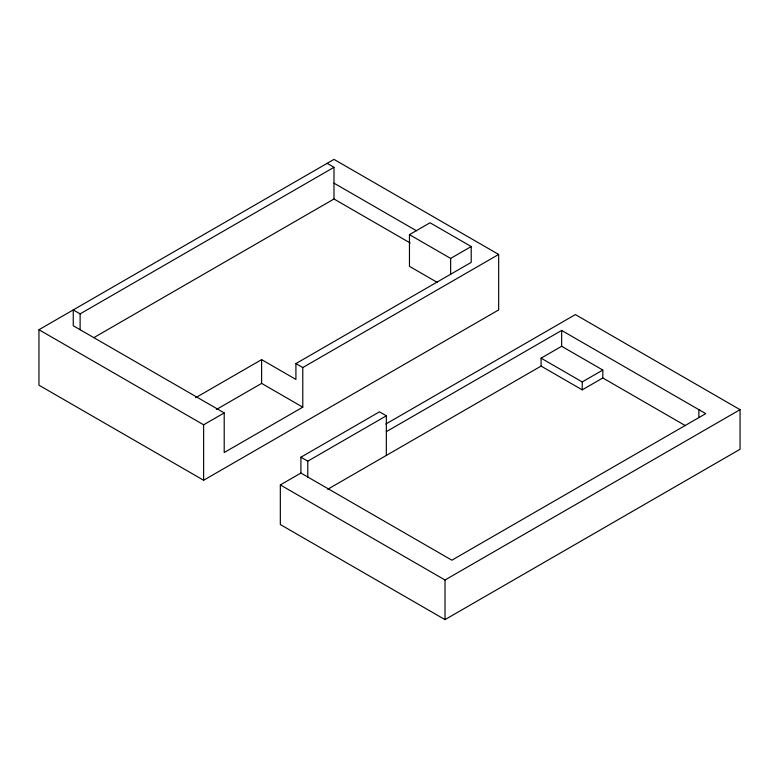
<?xml version="1.0" encoding="UTF-8"?>
<svg xmlns="http://www.w3.org/2000/svg" width="779" height="779" viewBox="0 0 779 779"><rect width="100%" height="100%" fill="white"/><g stroke="black" fill="none" stroke-linecap="round" stroke-linejoin="round"><path stroke-width="1.17" d="M38.95 329.721L333.987 159.383L498.667 254.451L498.667 309.915L203.621 480.253L38.95 385.186L38.95 329.721L203.621 424.798L224.206 412.909L224.206 452.521L302.778 407.164L302.778 367.552L498.667 254.451M224.206 412.909L73.255 325.758L73.255 309.915L80.12 313.879L333.987 167.3L333.987 198.996L93.811 337.658M437.253 282.387L409.462 266.34L409.462 234.645L430.047 222.765L471.217 246.534L471.217 262.377L295.913 363.589L295.913 379.431L261.608 359.625L195.607 397.728M409.462 234.645L450.632 258.414L471.217 246.534M216.562 409.403L261.608 383.395L302.778 407.164M386.345 431.644L561.649 330.432L705.745 413.63L451.869 560.198L300.918 473.048L300.918 457.205L379.49 411.838L386.345 415.801L386.345 455.413M300.918 457.205L307.783 461.158L386.345 415.801M385.809 424.039L575.379 314.589L740.05 409.666L740.05 449.279L445.013 619.617L280.333 524.549L280.333 484.928L300.918 473.048M327.686 489.29L541.074 366.091L541.074 358.165L561.649 346.285L602.819 370.054L602.819 377.971L685.306 425.597M541.074 358.165L582.234 381.934L602.819 370.054M541.074 366.091L582.234 389.86L602.819 377.971M280.333 484.928L445.013 580.004L740.05 409.666M327.131 163.347L333.987 167.3M333.987 183.153L416.473 230.769M333.987 198.996L410.212 242.999M295.913 363.589L302.778 367.552M698.88 409.666L698.88 417.583M582.234 381.934L582.234 389.86M561.649 330.432L561.649 346.285M450.632 258.414L450.632 274.266M445.013 580.004L445.013 619.617M307.783 461.158L307.783 477.011M261.608 359.625L261.608 383.395M203.621 424.798L203.621 480.253M80.12 313.879L80.12 329.721"/></g></svg>
